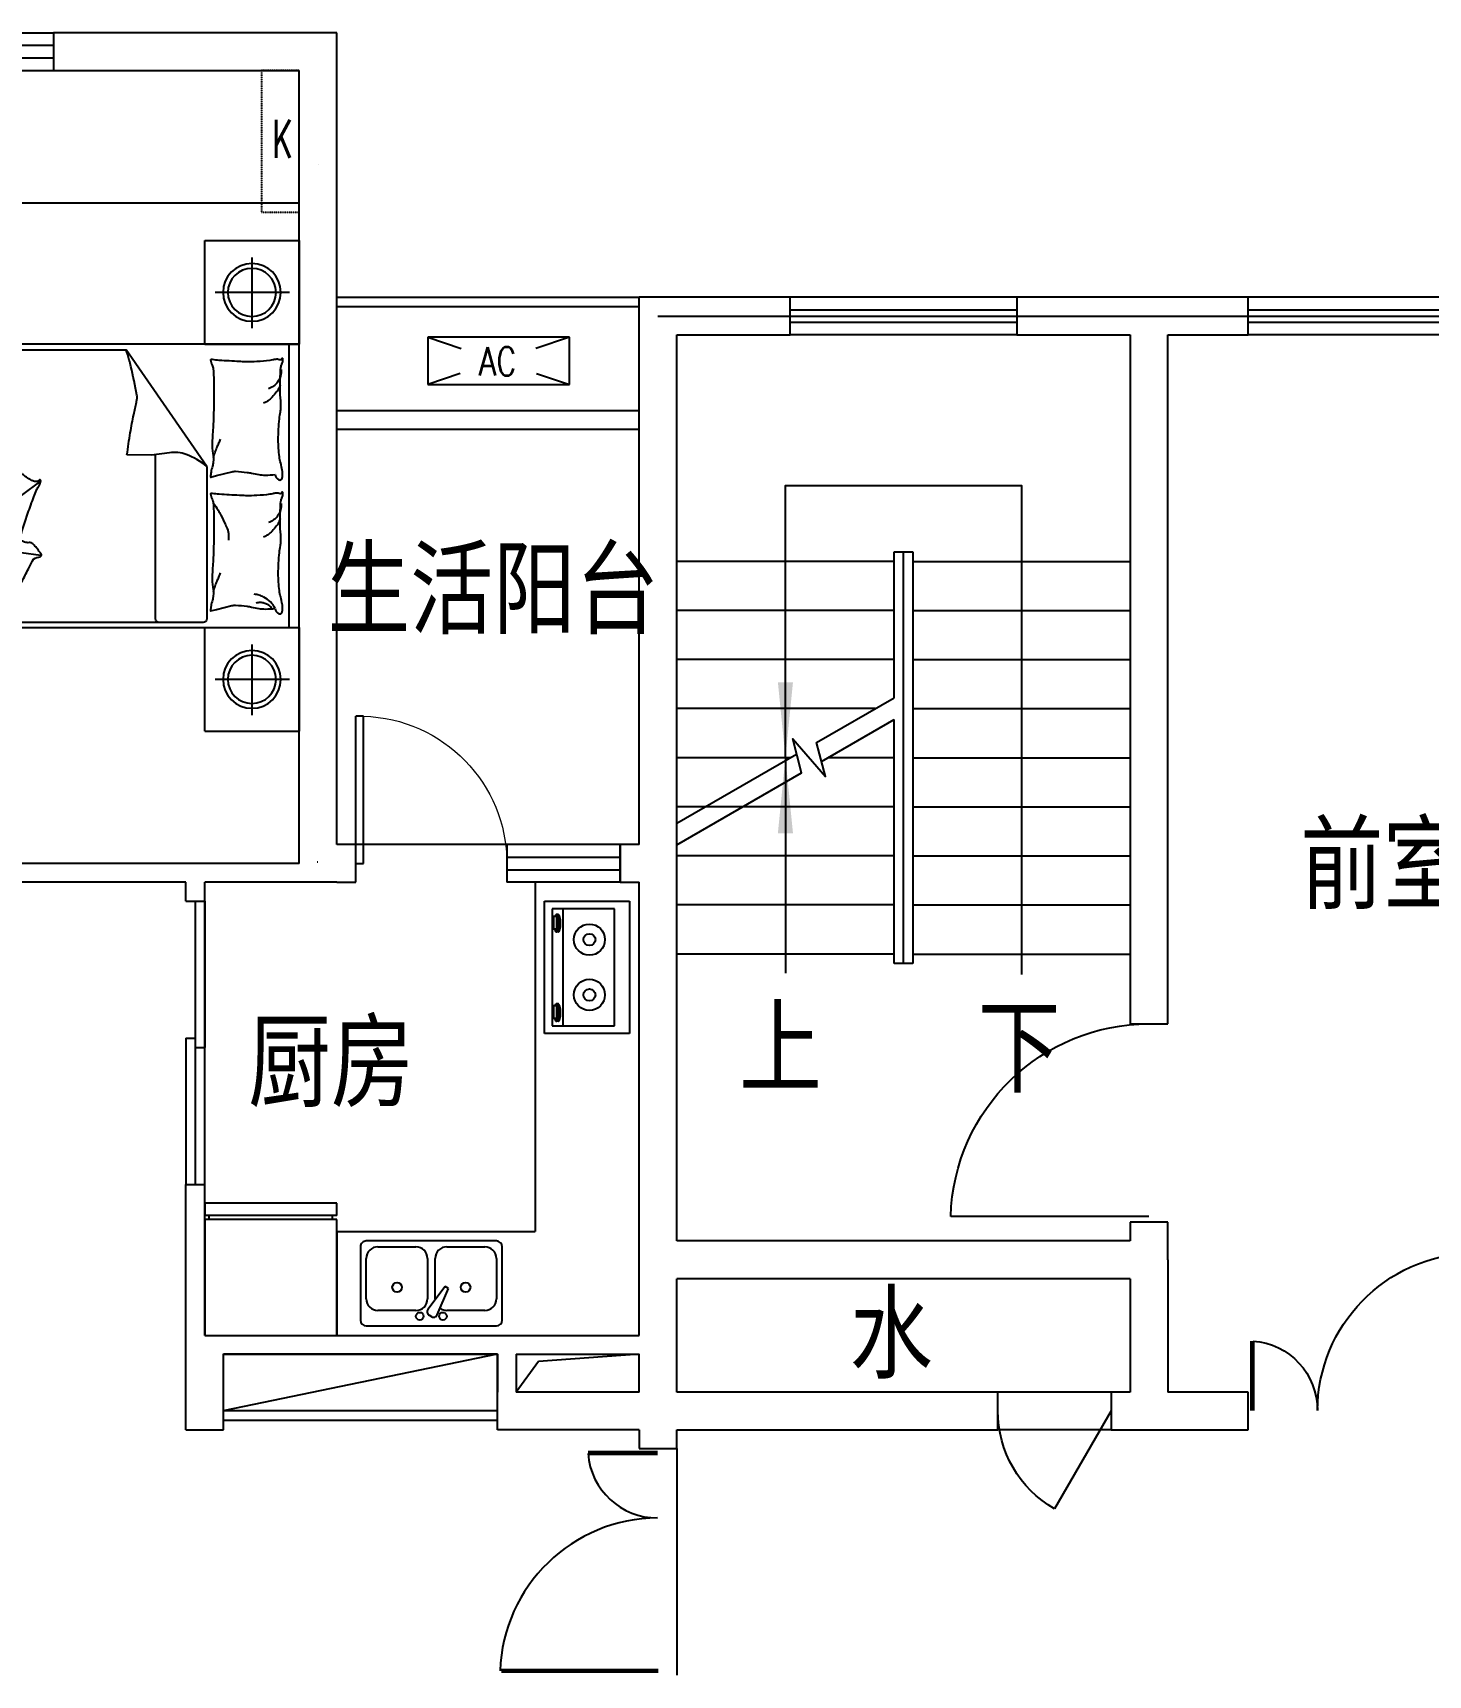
# Model space of a CAD drawing. Extents: x 4672755 to 4700405, y -995504 to -977404.
# Drawn here: x 4679745 to 4687134, y -986104 to -977404 of the extents above; entities that cross this region are included whole.
import ezdxf
from ezdxf.enums import TextEntityAlignment as Align

# ---------------------------------------------------------------- set-up
doc = ezdxf.new("R2010")
doc.units = 0
doc.header["$MEASUREMENT"] = 0
doc.linetypes.add('DASH', pattern=[0.35, 0.25, -0.1])
doc.layers.get('0').update_dxf_attribs({"linetype": 'CONTINUOUS'})
for name, color, linetype in [('BATH', 8, 'CONTINUOUS'), ('j家具示意', 8, 'CONTINUOUS'), ('KTIAO', 124, 'CONTINUOUS'), ('Line_Look(看线)', 215, 'CONTINUOUS'), ('Stair(楼梯)', 3, 'CONTINUOUS'), ('WALL', 2, 'CONTINUOUS'), ('WINDOW', 4, 'CONTINUOUS'), ('WINDOW_TEXT', 7, 'CONTINUOUS'), ('家具', 8, 'CONTINUOUS'), ('家具示意', 8, 'CONTINUOUS'), ('建筑轮廓线', 2, 'CONTINUOUS'), ('空调示意', 40, 'CONTINUOUS')]:
    doc.layers.add(name, color=color, linetype=linetype)
doc.layers.add('文字标注', color=121, linetype='CONTINUOUS', lineweight=0)
doc.styles.add('-黑体', font='simhei.ttf', dxfattribs={"width": 0.8})
doc.styles.add('DIM_FONT', font='SIMPLEX.shx', dxfattribs={"width": 0.8})
doc.styles.add('HZ', font='txt', dxfattribs={"bigfont": 'hztxt'})
doc.styles.add('SIMPLEX', font='SIMPLEX.SHX')

# ---------------------------------------------------------------- blocks, each defined once
blk = doc.blocks.new('A$C04A21AEC')
at = {"layer": '家具示意'}
for p, q in [((500, 550), (0, 550)), ((0, 550), (0, 0)), ((500, 0), (500, 550)), ((250, 459.6), (250, 85.7)), ((50.4, 275), (444.8, 275)), ((500, 0), (0, 0))]:
    blk.add_line(p, q, dxfattribs=at)
for radius in [153, 127.5]:
    blk.add_circle((250, 275), radius, dxfattribs=at)
blk = doc.blocks.new('A$C249E5B17')
at = {"layer": 'j家具示意'}
for p, q in [((52.9, 0), (52.9, 1500)), ((489, 853.5), (916.4, 1471.6)), ((1968.3, 1471.6), (916.4, 1471.6)), ((1988.3, 45.8), (1988.3, 1451.6)), ((761.6, 45.8), (761.6, 915.3)), ((1640.8, 836.8), (1660.8, 872.8)), ((489, 853.5), (489, 45.8)), ((1626.9, 734), (1640.8, 836.8)), ((1769.2, 720.1), (1769.2, 813)), ((1368.9, 777.6), (1472.9, 698.4)), ((1472.9, 698.4), (1603.2, 623.3)), ((1658.5, 605.5), (1626.9, 734)), ((1721.8, 654.9), (1769.2, 720.1)), ((1603.2, 623.3), (1658.5, 605.5)), ((1658.5, 605.5), (1721.8, 654.9)), ((1559.8, 528.4), (1470.9, 508.6)), ((1617.1, 548.2), (1559.8, 528.4)), ((1658.5, 605.5), (1617.1, 548.2)), ((1658.5, 605.5), (1752.7, 593.7)), ((1664.4, 510), (1700.5, 559.9)), ((1700.5, 559.9), (1709.1, 572)), ((1767.4, 591.9), (1862, 580)), ((1645.5, 324.3), (1664.4, 510)), ((1368.8, 381), (1471.9, 394.8)), ((1471.9, 394.8), (1594, 369)), ((1594, 369), (1645.5, 324.3)), ((1645.5, 324.3), (1728, 355.2)), ((1728, 355.2), (1810.5, 334.6)), ((1645.5, 324.3), (1552.7, 255.4)), ((1645.5, 324.3), (1618, 257.2)), ((1810.5, 334.6), (1873.1, 281)), ((1552.7, 255.4), (1514.9, 160.8)), ((1618, 257.2), (1621.5, 188.4)), ((1621.5, 188.4), (1638.6, 90.3)), ((1514.9, 160.8), (1518.3, 136.8)), ((1638.6, 90.3), (1645.1, 87)), ((509, 25.8), (1968.3, 25.8))]:
    blk.add_line(p, q, dxfattribs=at)
blk.add_lwpolyline([(2000.5, 0), (0.5, 0), (0.5, 1500), (2000.5, 1500)], close=True, dxfattribs=at)
for points in [[(127.3, 810.2, -0.263368), (108.5, 782.3, -0.494818), (89.8, 791.4, -0.049225), (88, 809.1, -0.036831), (89.8, 832.8, -0.031893), (97.9, 870.7, 0.035782), (104.9, 904.6, 0.032941), (110.8, 994.3, 0.026564), (104.9, 1105.5, 0.017905), (99.5, 1143, -0.033397), (97.3, 1163.3, -0.03204), (98, 1200.3, 0.018442), (101, 1264.7, 0.010837), (100.3, 1329.4, 0.014624), (97.3, 1377.3, 0.111249), (90, 1399.9, -0.153708), (86, 1416.8, -0.076444), (87.7, 1424.2, -0.215512), (89.8, 1426.2, -0.585858), (92.8, 1423.5, 0.363489), (95.4, 1418.6, 0.191716), (106.9, 1418.6, -0.129675), (123.5, 1420.5, -0.01735), (140.3, 1417.5, 0.019326), (155.4, 1414.9, 0.018818), (223.8, 1408.3, 0.021828), (283.1, 1407.4, 0.006204), (316.9, 1408.8, 0.001963), (423.8, 1414.9, 0.028341), (459.9, 1419.2, -0.117014), (468.8, 1418.6, -0.36606), (469.8, 1417.2, -0.03973), (467, 1403.6, -0.048309), (461.5, 1389.9, 0.062981), (457.6, 1379.2, 0.04058), (454.2, 1355.8, 0.014345), (451.9, 1289.1, 0.005484), (452.7, 1163.6, 0.007153), (455.7, 1067.5, 0.008762), (458.4, 1024.9, -0.008153), (461.3, 979.2, -0.06251), (456.9, 922.1, 0.078669), (454.9, 876.5, 0.047825), (459.6, 854.1, -0.034494), (467, 823.4, -0.023571), (470, 798, -0.510228), (468.8, 797.1), (438.8, 804.6), (356.2, 825.2, 0.073041), (336.7, 827.2, 0.023305), (275.5, 821.5, 0.018299), (252.7, 817.4, -0.01097), (214.7, 810.1, -0.042281), (180.4, 807.2, -0.027201), (127, 810.1)], [(912.2, 914.1, 0.007867), (894.4, 1031.7, 0.009508), (876.4, 1128.5, 0.006616), (862, 1193.5, -0.023828), (858.7, 1211.7, -0.080713), (859.2, 1230.3, -0.009591), (891.1, 1382.9, -0.013133), (899.7, 1416.4, -0.007859), (916.4, 1471.6)], [(95.4, 1366.1, 0.088153), (98.9, 1331.5, 0.088153), (114.2, 1300.3, 0.077547), (135.8, 1278.7, 0.077547), (162.9, 1264.7)], [(101.1, 1284.1, 0.027842), (111.7, 1260.3, 0.048685), (119.8, 1247.8, 0.023666), (144.1, 1219.8, 0.031223), (164.8, 1200.8, 0.046801), (172.5, 1195.7, 0.023191), (189.2, 1187.7)], [(454.2, 900.6, 0.009729), (445.1, 927.9, 0.009729), (435.1, 954.8, 0.007971), (426, 976.6, 0.007971), (416.3, 998)], [(489, 853.5, -0.085272), (599.1, 916.8, -0.124044), (686.7, 926), (782.1, 912.4), (912.2, 914.1)], [(1480.9, 464, 0.025626), (1478.1, 475.6, 0.0108), (1436.5, 604.9, 0.00456), (1405.3, 692.4, 0.01125), (1391.5, 727.5, 0.069394), (1380.4, 746.3, -0.079756), (1371, 762.9, -0.106399), (1368.9, 777.6, -0.328642), (1372.3, 781.6, -0.299547), (1378.8, 779.2, 0.189917), (1387.6, 773.7, 0.033518), (1397.9, 772.5, 0.075627), (1402.5, 773, 0.053489), (1410.3, 776, 0.017838), (1432.3, 788.1, 0.038394), (1456.6, 805.3, -0.059529), (1472.7, 815.7, -0.035943), (1498.9, 826.3, -0.011245), (1585.2, 851.9, -0.006203), (1624.8, 862.2, 0.010783), (1647.5, 868.3, 0.019485), (1660.8, 872.8, 0.005062), (1711, 892.4, 0.101392), (1736.3, 909.1, -0.223768), (1749.7, 914, -0.25558), (1754.3, 910.9, -0.081563), (1759.4, 895.2, -0.071805), (1759.5, 878.1, 0.069985), (1759.6, 860.5, 0.03546), (1772.6, 801, 0.029432), (1797.3, 732, 0.001554), (1811.7, 698.6, -0.00152), (1826.3, 664.5, -0.004735), (1841, 629.3, 0.00382), (1859.1, 585.5, 0.296001), (1891.4, 563.6, -0.649774), (1900.4, 542.2, -0.02319), (1895.8, 537.7, 0.0288), (1892.1, 534, 0.005727), (1886.3, 527.4, -0.004358), (1878.7, 518.8, -0.027528), (1861.9, 501.8, -0.046214), (1850.4, 493.2, -0.194121), (1833.7, 490.4, 0.133719), (1809.7, 489.3, 0.005779), (1787.7, 481.8, 0.008882)], [(127.3, 101, -0.263368), (108.5, 73, -0.494818), (89.8, 82.2, -0.049225), (88, 99.9, -0.036831), (89.8, 123.5, -0.031893), (97.9, 161.5, 0.035782), (104.9, 195.4, 0.032941), (110.8, 285.1, 0.026564), (104.9, 396.3, 0.017905), (99.5, 433.8, -0.033397), (97.3, 454, -0.03204), (98, 491.1, 0.018442), (101, 555.4, 0.010837), (100.3, 620.2, 0.014624), (97.3, 668.1, 0.111249), (90, 690.6, -0.153708), (86, 707.5, -0.076444), (87.7, 715, -0.215512), (89.8, 716.9, -0.585858), (92.8, 714.3, 0.363489), (95.4, 709.4, 0.191716), (106.9, 709.4, -0.129675), (123.5, 711.3, -0.01735), (140.3, 708.3, 0.019326), (155.4, 705.7, 0.018818), (223.8, 699, 0.021828), (283.1, 698.1, 0.006204), (316.9, 699.5, 0.001963), (423.8, 705.7, 0.028341), (459.9, 709.9, -0.117014), (468.8, 709.4, -0.36606), (469.8, 708, -0.03973), (467, 694.4, -0.048309), (461.5, 680.6, 0.062981), (457.6, 670, 0.04058), (454.2, 646.6, 0.014345), (451.9, 579.8, 0.005484), (452.7, 454.4, 0.007153), (455.7, 358.2, 0.008762), (458.4, 315.7, -0.008153), (461.3, 270, -0.06251), (456.9, 212.9, 0.078669), (454.9, 167.3, 0.047825), (459.6, 144.9, -0.034494), (467, 114.1, -0.023571), (470, 88.8, -0.510228), (468.8, 87.8), (438.8, 95.3), (356.2, 116, 0.073041), (336.7, 118, 0.023305), (275.5, 112.2, 0.018299), (252.7, 108.2, -0.01097), (214.7, 100.8, -0.042281), (180.4, 97.9, -0.027201), (127, 100.8)], [(95.4, 656.8, 0.088153), (98.9, 622.3, 0.088153), (114.2, 591.1, 0.077547), (135.8, 569.5, 0.077547), (162.9, 555.4)], [(455.7, 660.6, 0.016108), (429.5, 621.7, 0.024599), (414.4, 594.9, 0.009477), (391.1, 545.8, 0.015937), (378.8, 516, 0.072521), (375.2, 499.6, 0.033339), (375, 463.4)], [(101.1, 574.8, 0.027842), (111.7, 551.1, 0.048685), (119.8, 538.5, 0.023666), (144.1, 510.6, 0.031223), (164.8, 491.6, 0.046801), (172.5, 486.5, 0.023191), (189.2, 478.4)], [(454.2, 191.4, 0.009729), (445.1, 218.7, 0.009729), (435.1, 245.6, 0.007971), (426, 267.3, 0.007971), (416.3, 288.8)], [(127.3, 100.8, -0.077379), (152.6, 135.6, -0.077379), (187.3, 161.1, -0.047525), (212, 171, -0.047525), (238, 176.1)], [(143.3, 99.3, -0.05369), (156.3, 113.5, -0.070312), (168.6, 121.6, -0.015448), (177.1, 125.4, -0.013244), (187.3, 129.1, -0.082127), (205.4, 132.1, -0.064164), (228.6, 129.1)]]:
    blk.add_lwpolyline(points, format="xyb", dxfattribs=at)
blk.add_lwpolyline([(1583.7, 58.1, 0.101392), (1559.7, 39.5, -0.223768), (1546.7, 33.6, -0.25558), (1541.9, 36.4, -0.081563), (1535.6, 51.6, -0.071805), (1534.2, 68.7, 0.069985), (1532.7, 86.2, 0.03546), (1515.3, 144.5, 0.029432), (1485.3, 211.5, 0.001554), (1468.4, 243.6, -0.00152), (1451.2, 276.5, -0.004735), (1433.9, 310.5, 0.00382), (1412.5, 352.7, 0.296001), (1378.6, 372.1, -0.649774), (1368, 392.8, -0.02319), (1372.2, 397.6, 0.0288), (1375.6, 401.6, 0.005727), (1380.9, 408.6, -0.004358), (1387.8, 417.8, -0.027528), (1403.3, 436, -0.046214), (1414, 445.5, -0.194121), (1430.5, 449.5, 0.133719), (1454.3, 452.5, 0.011505), (1496.7, 471.2, 0.008882), (1550.5, 497.5, 0.012426), (1618.9, 534.6, -0.033612), (1644.7, 547.3), (1701, 570.3), (1744.5, 588.1, 0.224341), (1757.8, 602.6, -0.722772), (1766.6, 602.8, -0.103513), (1767.1, 599, 0.053465), (1767.4, 591.8, 0.030109), (1772, 568.7, -0.031436), (1776.4, 546.6, -0.05324), (1776.9, 531.5, 0.05518), (1777.3, 516.9, 0.056271), (1783.9, 491.6, 0.0108), (1835.3, 365.9, 0.00456), (1873.1, 281, 0.01125), (1889.5, 247.1, 0.069394), (1902.1, 229.2, -0.079756), (1912.7, 213.3, -0.106399), (1915.9, 198.9, -0.328642), (1912.9, 194.6, -0.299547), (1906.2, 196.5, 0.189917), (1897, 201.3, 0.033518), (1886.7, 201.7, 0.075627), (1882.1, 200.8, 0.053489), (1874.5, 197.3, 0.017838), (1853.5, 183.5, 0.038394), (1830.7, 164.5, -0.059529), (1815.4, 152.9, -0.035943), (1790.1, 140.3, -0.011245), (1705.9, 108.1, -0.006203), (1667.3, 94.9, 0.010783), (1645.1, 87, 0.019485), (1632.2, 81.6, 0.005062)], format="xyb", close=True, dxfattribs=at)
for centre, start, end in [((1968.3, 1451.6), 0, 90), ((509, 45.8), 180, 270), ((741.6, 45.8), 270, 0), ((1968.3, 45.8), 270, 0)]:
    blk.add_arc(centre, 20, start, end, dxfattribs=at)
at = {"layer": 'j家具示意', "style": 'DIM_FONT', "width": 0.8, "flags": 9}
for tag in ['XSIZE', 'YSIZE']:
    blk.add_attdef(tag, (0.5, 0), '', height=0.5, rotation=90, dxfattribs=at)
blk = doc.blocks.new('A$C42A94E56')
at = {"layer": 'KTIAO', "linetype": 'DASH', "ltscale": 0.5}
for p, q in [((749.7, 199.9), (0, 199.9)), ((0, 199.9), (0, 0)), ((749.7, 0), (749.7, 199.9)), ((0, 0), (749.7, 0))]:
    blk.add_line(p, q, dxfattribs=at)
at = {"layer": 'KTIAO', "linetype": 'DASH', "ltscale": 0.5, "style": 'HZ', "width": 0.6}
blk.add_text('K', height=200, rotation=90, dxfattribs=at).set_placement((461.4, 57.2))
blk = doc.blocks.new('A$C4858632E')
at = {"layer": 'WINDOW'}
for p, q in [((50, 1500), (50, 0)), ((100, 1500), (100, 725)), ((0, 775), (0, 0)), ((0, 775), (50, 775)), ((50, 725), (100, 725))]:
    blk.add_line(p, q, dxfattribs=at)
blk = doc.blocks.new('A$C0DF011CB')
at = {"layer": '家具示意'}
for p, q in [((0, 50), (1450, 350)), ((0, 350), (1450, 350)), ((0, 0), (0, 350)), ((1450, 0), (1450, 350)), ((0, 50), (1450, 50)), ((0, 0), (1450, 0))]:
    blk.add_line(p, q, dxfattribs=at)
blk = doc.blocks.new('A$C67BD35B0')
at = {"layer": '空调示意'}
for p, q in [((750, 250), (0, 250)), ((0, 250), (0, 0)), ((0, 250), (176.8, 191.1)), ((750, 250), (573.2, 191.1)), ((750, 0), (750, 250)), ((172.2, 57.4), (0, 0)), ((0, 0), (750, 0)), ((575.5, 58.2), (750, 0))]:
    blk.add_line(p, q, dxfattribs=at)
at = {"layer": '空调示意', "style": 'HZ', "width": 0.8}
blk.add_text('AC', height=150, dxfattribs=at).set_placement((269.8, 48.3))
at = {"layer": '空调示意', "style": 'DIM_FONT', "width": 0.6, "flags": 9}
for tag in ['XSIZE', 'YSIZE']:
    blk.add_attdef(tag, (0, 0), '', height=0.5, rotation=0, dxfattribs=at)
blk = doc.blocks.new('A$C5B633F4C')
at = {"layer": 'BATH'}
for p, q in [((719.3, 449.6), (30.7, 449.6)), ((0, 419), (0, 30.7)), ((92, 367.9), (293.2, 367.9)), ((343.6, 390.8), (284.4, 251.8)), ((302.1, 241.6), (392.8, 362.4)), ((373, 401.3), (387.2, 393)), ((456.8, 367.9), (658, 367.9)), ((750, 30.7), (750, 419)), ((30.7, 92), (30.7, 306.6)), ((354.6, 305.8), (354.6, 92)), ((395.4, 92), (395.4, 306.6)), ((719.3, 306.6), (719.3, 92)), ((284.4, 251.8), (302.1, 241.6)), ((30.7, 0), (719.3, 0)), ((293.2, 30.7), (92, 30.7)), ((658, 30.7), (456.8, 30.7))]:
    blk.add_line(p, q, dxfattribs=at)
for centre, radius in [((313.7, 398.5), 20.4), ((436.3, 398.5), 20.4), ((193.8, 245.3), 25.5), ((556.2, 245.3), 25.5)]:
    blk.add_circle(centre, radius, dxfattribs=at)
for centre, radius, start, end in [((30.7, 419), 30.7, 90, 180), ((719.3, 419), 30.7, 0, 90), ((92, 306.6), 61.3, 90, 180), ((293.2, 306.6), 61.3, 56.60703, 90), ((362.8, 383.6), 20.4, 60, 159.46232), ((377, 375.3), 20.4, 320.53768, 60), ((456.8, 306.6), 61.3, 90, 180), ((658, 306.6), 61.3, 0, 90), ((92, 92), 61.3, 180, 270), ((293.2, 92), 61.3, 270, 0), ((456.8, 92), 61.3, 180, 270), ((658, 92), 61.3, 270, 0), ((30.7, 30.7), 30.7, 180, 270), ((719.3, 30.7), 30.7, 270, 0)]:
    blk.add_arc(centre, radius, start, end, dxfattribs=at)
at = {"layer": 'BATH', "style": 'DIM_FONT', "width": 0.8, "flags": 9}
for tag in ['XSIZE', 'YSIZE']:
    blk.add_attdef(tag, (375, 449.6), '', height=0.371, rotation=270, dxfattribs=at)
blk = doc.blocks.new('A$C179D235A')
at = {"layer": 'BATH'}
for p, q in [((0, 0), (0, 450)), ((0, 450), (700, 450)), ((700, 450), (700, 0)), ((40, 370.4), (40, 40)), ((660, 370.4), (40, 370.4)), ((660, 40), (660, 370.4)), ((40, 95.7), (660, 95.7)), ((40, 40), (660, 40)), ((71.2, 73.5), (71.3, 61.8)), ((146.3, 64), (81.7, 64)), ((81.7, 64), (81.7, 47.4)), ((81.7, 47.4), (146.3, 47.4)), ((146.3, 47.4), (146.3, 64)), ((163, 72.3), (163, 61.8)), ((544.2, 73.5), (544.3, 61.8)), ((554.7, 64), (554.7, 47.4)), ((619.3, 64), (554.7, 64)), ((554.7, 47.4), (619.3, 47.4)), ((619.3, 47.4), (619.3, 64)), ((636, 72.3), (636, 61.8)), ((700, 0), (0, 0))]:
    blk.add_line(p, q, dxfattribs=at)
for centre, radius in [((203.7, 237), 82.5), ((203.7, 237), 31.6), ((496.3, 237), 82.5), ((496.3, 237), 31.6)]:
    blk.add_circle(centre, radius, dxfattribs=at)
for centre, radius, start, end in [((75.4, 72.3), 4.03, 121.91056, 180), ((75.4, 72.3), 4.03, 180, 197.94544), ((75.4, 61.8), 4.03, 121.91056, 180), ((75.4, 61.8), 4.03, 180, 238.08944), ((95.1, 40.7), 41.3, 104.46313, 121.91056), ((95.1, 30.1), 41.3, 104.46313, 121.91056), ((95.1, 93.4), 41.3, 238.08944, 251.08449), ((108.3, -10.7), 94.4, 96.09827, 104.46313), ((108.3, -21.3), 94.4, 96.09827, 104.46313), ((117.2, -93.3), 177.5, 90, 96.09827), ((117.2, -103.9), 177.5, 90, 96.09827), ((117.2, -93.3), 177.5, 83.90173, 90), ((117.2, -103.9), 177.5, 83.90173, 90), ((126, -10.7), 94.4, 75.53687, 83.90173), ((126, -21.3), 94.4, 75.53687, 83.90173), ((126, 144.8), 94.4, 282.46105, 284.46313), ((139.2, 40.7), 41.3, 58.08944, 75.53687), ((139.2, 30.1), 41.3, 58.08944, 75.53687), ((139.2, 93.4), 41.3, 284.46313, 301.91056), ((158.9, 72.3), 4.03, 0, 58.08944), ((158.9, 61.8), 4.03, 360, 58.08944), ((158.9, 61.8), 4.03, 301.91056, 360), ((548.4, 72.3), 4.03, 121.91056, 180), ((548.4, 72.3), 4.03, 180, 197.94544), ((548.4, 61.8), 4.03, 121.91056, 180), ((548.4, 61.8), 4.03, 180, 238.08944), ((568.1, 40.7), 41.3, 104.46313, 121.91056), ((568.1, 30.1), 41.3, 104.46313, 121.91056), ((568.1, 93.4), 41.3, 238.08944, 251.08449), ((581.3, -10.7), 94.4, 96.09827, 104.46313), ((581.3, -21.3), 94.4, 96.09827, 104.46313), ((590.1, -93.3), 177.5, 90, 96.09827), ((590.1, -103.9), 177.5, 90, 96.09827), ((590.1, -93.3), 177.5, 83.90173, 90), ((590.1, -103.9), 177.5, 83.90173, 90), ((599, -10.7), 94.4, 75.53687, 83.90173), ((599, -21.3), 94.4, 75.53687, 83.90173), ((599, 144.8), 94.4, 282.46105, 284.46313), ((612.2, 40.7), 41.3, 58.08944, 75.53687), ((612.2, 30.1), 41.3, 58.08944, 75.53687), ((612.2, 93.4), 41.3, 284.46313, 301.91056), ((631.9, 72.3), 4.03, 0, 58.08944), ((631.9, 61.8), 4.03, 0, 58.08944), ((631.9, 61.8), 4.03, 301.91056, 360)]:
    blk.add_arc(centre, radius, start, end, dxfattribs=at)
blk = doc.blocks.new('_ARROW')
blk.add_solid([(0, 0), (-1, 0.1), (-1, -0.1)])
blk = doc.blocks.new('_E10NWL')
for p, q in [((-275, 0), (275, 0)), ((-275, -482), (-275, 0)), ((275, 0), (275, -482)), ((275, -482), (-275, -482)), ((-275, -550), (-275, -499.1)), ((275, -499.1), (-275, -499.1)), ((-256.6, -482), (-256.6, -499.1)), ((256.6, -482), (256.6, -499.1)), ((275, -499.1), (275, -550)), ((275, -550), (-275, -550))]:
    blk.add_line(p, q)
at = {"style": 'DIM_FONT', "width": 0.8, "flags": 9}
for tag in ['YSIZE', 'XSIZE']:
    blk.add_attdef(tag, (0, 0), '', height=0.5, dxfattribs=at)
blk = doc.blocks.new('M_A17ORW')
at = {"const_width": 0.02}
for points in [[(-0.481, -0.0014), (-0.481, -0.3084)], [(0.481, 0.0014), (0.481, -0.6906)]]:
    blk.add_lwpolyline(points, dxfattribs=at)
for centre, radius, start, end in [((-0.5008, -0.0026), 0.3067, 274.24917, 0.21013), ((0.5046, 0.0019), 0.6987, 180.27623, 268.06031)]:
    blk.add_arc(centre, radius, start, end)
blk = doc.blocks.new('M_B0OPK')
for p, q in [((-0.5, 0.5), (0.5, 0.5)), ((0.5, 0.1667), (-0.5, 0.1667)), ((0.5, -0.1667), (-0.5, -0.1667)), ((-0.5, -0.5), (0.5, -0.5))]:
    blk.add_line(p, q)
blk = doc.blocks.new('M_A1SFU')
blk.add_line((-0.5, 0), (0, -0.866))
blk.add_arc((-0.5, 0), 1, 300, 0)
blk = doc.blocks.new('_A2ZXL')
blk.add_line((-0.4717, 0), (-0.4717, -0.9996))
blk.add_arc((-0.5, 0), 1, 271.62314, 0)
blk = doc.blocks.new('_WBLK')
for p, q in [((-0.5, 0.5), (0.5, 0.5)), ((0.5, 0.1667), (-0.5, 0.1667)), ((0.5, -0.1667), (-0.5, -0.1667)), ((-0.5, -0.5), (0.5, -0.5))]:
    blk.add_line(p, q)
at = {"layer": 'WINDOW_TEXT', "style": 'SIMPLEX', "flags": 9}
blk.add_attdef('A', text='', height=1, dxfattribs=at).set_placement((0, 1.5), align=Align.MIDDLE)
blk = doc.blocks.new('$DorLib2D$00000001')
for p, q in [((0.45, 0.975), (0.5, 0.975)), ((0.45, 0), (0.45, 0.975)), ((0.5, 0), (0.5, 0.975)), ((0.5, 0), (0.45, 0))]:
    blk.add_line(p, q)
at = {"lineweight": 13}
blk.add_arc((0.475, 0), 0.975, 91.4693, 180, dxfattribs=at)
blk = doc.blocks.new('$WINLIB2D$00000001')
for p, q in [((-0.5, 0.5), (0.5, 0.5)), ((-0.5, 0.5), (-0.5, -0.5)), ((0.5, -0.5), (0.5, 0.5)), ((0.5, 0.167), (-0.5, 0.167)), ((0.5, -0.167), (-0.5, -0.167)), ((-0.5, -0.5), (0.5, -0.5))]:
    blk.add_line(p, q)

msp = doc.modelspace()

# ---------------------------------------------------------------- linework, layer by layer
at = {"layer": 'BATH'}
for p, q in [((4682405.4, -981904.5), (4682405.4, -983754.5)), ((4681355.4, -983754.5), (4682405.4, -983754.5)), ((4681355.4, -983754.5), (4681355.4, -984304.5))]:
    msp.add_line(p, q, dxfattribs=at)
at = {"layer": 'Line_Look(看线)'}
for p, q in [((4683921.3, -981264.1), (4684305.4, -981042.4)), ((4683155.4, -981590.9), (4683789.5, -981224.8))]:
    msp.add_line(p, q, dxfattribs=at)
for points in [[(4683730.4, -981244.5), (4683730.4, -979802.8), (4684980.4, -979802.8), (4684980.4, -982393)], [(4683155.4, -981706.3), (4683815.5, -981325.3), (4683768.8, -981144.4), (4683942.1, -981344.5), (4683895.4, -981163.7), (4684305.4, -980926.9)], [(4683730.4, -981244.5), (4683730.4, -982386.6)]]:
    msp.add_lwpolyline(points, dxfattribs=at)
at = {"layer": 'Stair(楼梯)'}
for p, q in [((4684305.4, -980204.5), (4683155.4, -980204.5)), ((4684305.4, -980154.5), (4684405.4, -980154.5)), ((4684305.4, -980926.9), (4684305.4, -980154.5)), ((4684355.4, -982334.5), (4684355.4, -980154.5)), ((4684405.4, -980154.5), (4684405.4, -982334.5)), ((4684405.4, -980204.5), (4685555.4, -980204.5)), ((4684305.4, -980464.5), (4683155.4, -980464.5)), ((4684405.4, -980464.5), (4685555.4, -980464.5)), ((4684305.4, -980724.5), (4683155.4, -980724.5)), ((4684405.4, -980724.5), (4685555.4, -980724.5)), ((4684205.8, -980984.5), (4683155.4, -980984.5)), ((4684405.4, -980984.5), (4685555.4, -980984.5)), ((4684305.4, -982334.5), (4684305.4, -981042.4)), ((4683755.4, -981244.5), (4683155.4, -981244.5)), ((4684305.4, -981244.5), (4683955.4, -981244.5)), ((4684405.4, -981244.5), (4685555.4, -981244.5)), ((4684305.4, -981504.5), (4683155.4, -981504.5)), ((4684405.4, -981504.5), (4685555.4, -981504.5)), ((4684305.4, -981764.5), (4683155.4, -981764.5)), ((4684405.4, -981764.5), (4685555.4, -981764.5)), ((4684305.4, -982024.5), (4683155.4, -982024.5)), ((4684405.4, -982024.5), (4685555.4, -982024.5)), ((4684305.4, -982284.5), (4683155.4, -982284.5)), ((4684405.4, -982284.5), (4685555.4, -982284.5)), ((4684405.4, -982334.5), (4684305.4, -982334.5))]:
    msp.add_line(p, q, dxfattribs=at)
at = {"layer": 'WALL'}
for p, q in [((4681355.4, -977404.5), (4679855.4, -977404.5)), ((4679855.4, -977404.5), (4679855.4, -977604.5)), ((4681355.4, -981704.5), (4681355.4, -977404.5)), ((4679855.4, -977604.5), (4681155.4, -977604.5)), ((4681155.4, -981804.5), (4681155.4, -977604.5)), ((4681355.4, -978804.5), (4682955.4, -978804.5)), ((4683755.4, -978804.5), (4682955.4, -978804.5)), ((4682955.4, -981704.5), (4682955.4, -978804.5)), ((4683755.4, -979004.5), (4683755.4, -978804.5)), ((4685655.4, -978804.5), (4684955.4, -978804.5)), ((4684955.4, -978804.5), (4684955.4, -979004.5)), ((4686180.4, -978804.5), (4685655.4, -978804.5)), ((4686180.4, -979004.5), (4686180.4, -978804.5)), ((4681355.4, -978854.5), (4682955.4, -978854.5)), ((4683155.4, -979004.5), (4683755.4, -979004.5)), ((4683155.4, -981804.5), (4683155.4, -979004.5)), ((4684955.4, -979004.5), (4685555.4, -979004.5)), ((4685555.4, -979004.5), (4685555.4, -982654.4)), ((4685755.4, -982654.4), (4685755.4, -979004.5)), ((4685755.4, -979004.5), (4686180.4, -979004.5)), ((4681355.4, -979404.5), (4682955.4, -979404.5)), ((4681355.4, -979504.5), (4682955.4, -979504.5)), ((4681455.4, -981704.5), (4681355.4, -981704.5)), ((4681455.4, -981904.5), (4681455.4, -981704.5)), ((4682955.4, -981704.5), (4682855.4, -981704.5)), ((4682855.4, -981704.5), (4682855.4, -981904.5)), ((4680605.4, -981804.5), (4677755.4, -981804.5)), ((4681155.4, -981804.5), (4680605.4, -981804.5)), ((4681250.6, -981796.5), (4681254.7, -981796.2)), ((4683155.4, -983804.5), (4683155.4, -981804.5)), ((4680555.4, -981904.5), (4677655.4, -981904.5)), ((4680555.4, -982004.5), (4680555.4, -981904.5)), ((4681355.4, -981904.5), (4680655.4, -981904.5)), ((4680655.4, -982004.5), (4680655.4, -981904.5)), ((4681355.4, -981904.5), (4681455.4, -981904.5)), ((4681355.4, -981904.5), (4681355.4, -981904.5)), ((4682855.4, -981904.5), (4682955.4, -981904.5)), ((4682955.4, -983904.5), (4682955.4, -981904.5)), ((4680555.4, -982004.5), (4680655.4, -982004.5)), ((4685555.4, -982654.4), (4685755.4, -982654.4)), ((4680555.4, -984354.5), (4680555.4, -983504.5)), ((4680555.4, -983504.5), (4680655.4, -983504.5)), ((4680655.4, -984304.5), (4680655.4, -983504.5)), ((4685755.4, -983704.4), (4685555.4, -983704.4)), ((4685555.4, -983704.4), (4685555.4, -983804.5)), ((4685755.4, -983904.5), (4685755.4, -983704.4)), ((4685555.4, -983804.5), (4683155.4, -983804.5)), ((4682955.4, -984304.5), (4682955.4, -983904.5)), ((4685755.4, -983904.5), (4685755.4, -984604.5)), ((4685555.4, -984004.5), (4683155.4, -984004.5)), ((4683155.4, -984354.5), (4683155.4, -984004.5)), ((4685555.4, -984004.5), (4685555.4, -984604.5)), ((4680655.4, -984304.5), (4682255.4, -984304.5)), ((4682255.4, -984304.5), (4682955.4, -984304.5)), ((4680555.4, -984804.5), (4680555.4, -984354.5)), ((4680755.4, -984804.5), (4680755.4, -984404.5)), ((4680755.4, -984404.5), (4682205.4, -984404.5)), ((4682205.4, -984404.5), (4682205.4, -984604.5)), ((4682305.4, -984404.5), (4682305.4, -984604.5)), ((4682305.4, -984404.5), (4682955.4, -984404.5)), ((4682955.4, -984604.5), (4682955.4, -984404.5)), ((4683155.4, -984604.5), (4683155.4, -984354.5)), ((4682955.4, -984604.5), (4682305.4, -984604.5)), ((4684855.4, -984604.5), (4683155.4, -984604.5)), ((4684855.4, -984804.5), (4684855.4, -984604.5)), ((4685555.4, -984604.5), (4685455.4, -984604.5)), ((4685455.4, -984604.5), (4685455.4, -984804.5)), ((4686180.4, -984604.5), (4685755.4, -984604.5)), ((4686180.4, -984804.5), (4686180.4, -984604.5)), ((4682205.4, -984804.5), (4682206.1, -984704.4)), ((4682206.1, -984704.8), (4682206.1, -984704.4)), ((4680555.4, -984804.5), (4680755.4, -984804.5)), ((4682255.4, -984804.5), (4682205.4, -984804.5)), ((4682955.4, -984804.5), (4682255.4, -984804.5)), ((4682955.4, -984804.5), (4682955.4, -984904.5)), ((4683155.4, -984904.5), (4683155.4, -984804.5)), ((4683155.4, -984804.5), (4684855.4, -984804.5)), ((4685455.4, -984804.5), (4685655.4, -984804.5)), ((4685655.4, -984804.5), (4686180.4, -984804.5)), ((4682955.4, -984904.5), (4683155.4, -984904.5))]:
    msp.add_line(p, q, dxfattribs=at)
at = {"layer": 'WINDOW'}
for p, q in [((4681255.4, -978104.5), (4681255.4, -978104.5)), ((4678255.4, -978304.5), (4681155.4, -978304.5)), ((4682255.4, -981704.5), (4681455.4, -981704.5)), ((4680655.4, -983504.5), (4680655.4, -982004.5)), ((4682955.4, -984404.5), (4682423, -984443.6)), ((4682423, -984443.6), (4682305.4, -984604.5)), ((4685455.4, -984604.5), (4684855.4, -984604.5)), ((4685455.4, -984804.5), (4684855.4, -984804.5)), ((4683155.4, -984904.5), (4683155.4, -986104.5))]:
    msp.add_line(p, q, dxfattribs=at)
at = {"layer": '建筑轮廓线'}
msp.add_line((4683055.4, -978904.5), (4691905.4, -978904.5), dxfattribs=at)

# ---------------------------------------------------------------- block references
at = {"rotation": 270}
msp.add_blockref('A$C42A94E56', (4680955.6, -977604.5), dxfattribs=at)
at = {"xscale": -1}
for name, p in [('A$C04A21AEC', (4681155.4, -979054.5)), ('A$C249E5B17', (4681155.9, -980554.5)), ('A$C04A21AEC', (4681155.4, -981104.5))]:
    msp.add_blockref(name, p, dxfattribs=at)
for name, p in [('A$C67BD35B0', (4681836.2, -979267.3)), ('A$C4858632E', (4680555.4, -983504.5)), ('A$C0DF011CB', (4680755.4, -984752.8))]:
    msp.add_blockref(name, p)
at = {"layer": 'BATH'}
for name, p, rotation in [('A$C179D235A', (4682455.4, -982004.5), 270), ('A$C5B633F4C', (4682230.4, -983804.5), 180)]:
    msp.add_blockref(name, p, dxfattribs=dict(at, rotation=rotation))
at = {"layer": 'Line_Look(看线)', "yscale": 400, "zscale": 400, "rotation": 90}
for xscale in [-400, 400]:
    msp.add_blockref('_ARROW', (4683730.4, -981244.5), dxfattribs=dict(at, xscale=xscale))
at = {"layer": 'WINDOW'}
for name, p, xscale, yscale, zscale, rotation in [('_WBLK', (4679105.4, -977504.5), -1500, -200.0000000819564, -1500, 179.9999999999955), ('M_B0OPK', (4686780.4, -978904.5), -1200, -199.9999999995343, -1200, 359.9999999999881), ('$DorLib2D$00000001', (4681855.4, -981804.5), 800, -800, 800, 179.9999999999962), ('$WINLIB2D$00000001', (4682555.4, -981804.5), 600, 200, 600, 179.9999999999962), ('_A2ZXL', (4685655.4, -983179.4), 1050, -1050, 1050, 90.00020380293999), ('M_A17ORW', (4686780.4, -984704.5), -1200, 1200, -1200, 180), ('M_A1SFU', (4685155.4, -984704.5), 600, -600, 600, 180.0000000000025), ('M_A17ORW', (4683055.4, -985504.5), 1200, 1200, 1200, 270)]:
    msp.add_blockref(name, p, dxfattribs=dict(at, xscale=xscale, yscale=yscale, zscale=zscale, rotation=rotation))
at = {"layer": 'WINDOW', "xscale": -1200, "yscale": -199.9237659171922, "zscale": -1200}
msp.add_blockref('M_B0OPK', (4684355.4, -978904.5), dxfattribs=at)
at = {"layer": '家具', "extrusion": (0, 0, -1), "xscale": 1.272727273404598, "yscale": 1.272727273404598, "zscale": -1.272727272727271, "rotation": 180}
msp.add_blockref('_E10NWL', (-4681005.4, -984304.5), dxfattribs=at)

# ---------------------------------------------------------------- texts
at = {"layer": '文字标注', "style": '-黑体', "width": 0.8}
for s, height, p in [('生活阳台', 402.26, (4681304.5, -980546.7)), ('前室', 402.26, (4686457.3, -982004)), ('上', 402.3, (4683484.8, -982974.6)), ('下', 402.3, (4684748.5, -982974.6)), ('厨房', 402.26, (4680885.2, -983051.8)), ('水', 402.3, (4684071.4, -984489.8))]:
    msp.add_text(s, height=height, dxfattribs=at).set_placement(p)

doc.saveas('drawing.dxf')
